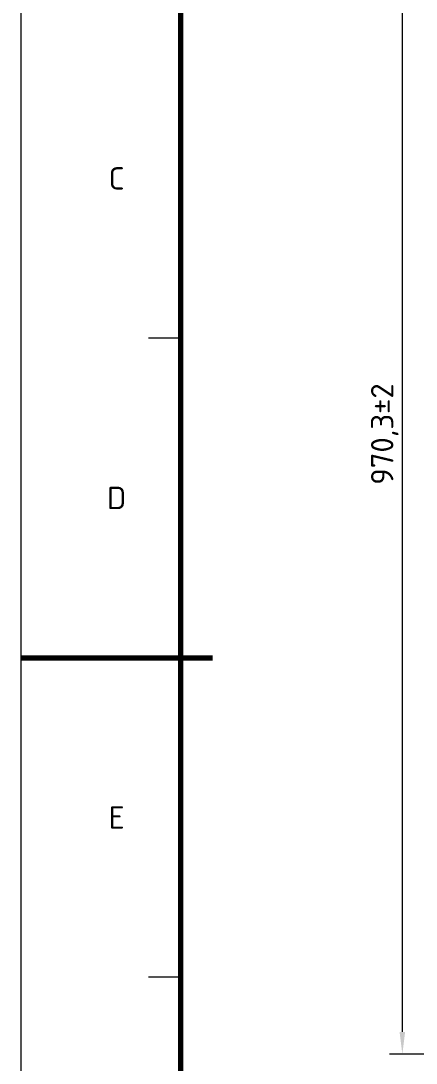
# Model space of a CAD drawing. Header units: millimetres. Extents: x 0 to 1554, y 0 to 420.
# Drawn here: x 0 to 61.9, y 146.6 to 309.6 of the extents above; entities that cross this region are included whole.
import ezdxf
from ezdxf.enums import TextEntityAlignment as Align

# ---------------------------------------------------------------- set-up
doc = ezdxf.new("R2010")
doc.units = ezdxf.units.MM
for name, color, linetype, lineweight in [('04-COTA', 3, 'CONTINUOUS', 18), ('06-TEXTO', 7, 'CONTINUOUS', 25), ('07-RECUADRO', 7, 'CONTINUOUS', 70), ('08-FINA', 5, 'CONTINUOUS', 18)]:
    doc.layers.add(name, color=color, linetype=linetype, lineweight=lineweight)
doc.styles.add('ISO3098', font='isocpeur.ttf')
doc.dimstyles.new('FLAMA-IRAM', dxfattribs={"dimtxt": 3.5, "dimasz": 3.5, "dimexe": 2, "dimexo": 1.5, "dimgap": 1, "dimtad": 1, "dimdec": 1, "dimtxsty": 'ISO3098', "dimblk": 'IRAM_FLECHA', "dimblk1": 'IRAM_FLECHA', "dimblk2": 'IRAM_FLECHA', "dimcen": 2.5, "dimclrd": 256, "dimclre": 256, "dimclrt": 256, "dimazin": 3, "dimtfac": 1, "dimtmove": 0, "dimatfit": 3, "dimlwd": 18, "dimlwe": 18})

# ---------------------------------------------------------------- blocks, each defined once
blk = doc.blocks.new('IRAM_FLECHA')
blk.add_solid([(0, 0), (-1, 0.125), (-1, -0.125)])

msp = doc.modelspace()

# ---------------------------------------------------------------- linework, layer by layer
at = {"layer": '07-RECUADRO'}
msp.add_line((0, 210), (30, 210), dxfattribs=at)
msp.add_lwpolyline([(25, 10), (584, 10), (584, 410), (25, 410)], close=True, dxfattribs=at)
at = {"layer": '08-FINA'}
for p, q in [((25, 260), (20, 260)), ((25, 160), (20, 160))]:
    msp.add_line(p, q, dxfattribs=at)
msp.add_lwpolyline([(0, 0), (594, 0), (594, 420), (0, 420)], close=True, dxfattribs=at)

# ---------------------------------------------------------------- texts
at = {"layer": '06-TEXTO', "style": 'ISO3098'}
for s, p in [('C', (15, 285)), ('D', (15, 235)), ('E', (15, 185))]:
    msp.add_text(s, height=3.5, dxfattribs=at).set_placement(p, align=Align.MIDDLE_CENTER)

# ---------------------------------------------------------------- dimensions: what is measured, and where the dimension line sits
at = {"layer": '04-COTA'}
msp.add_linear_dim(base=(59.75, 147.972), p1=(77.75, 147.972), p2=(107.95, 342.028), angle=90, text='<>±2', dimstyle='FLAMA-IRAM', override={"dimlfac": 5}, dxfattribs=at).render()

doc.saveas('drawing.dxf')
